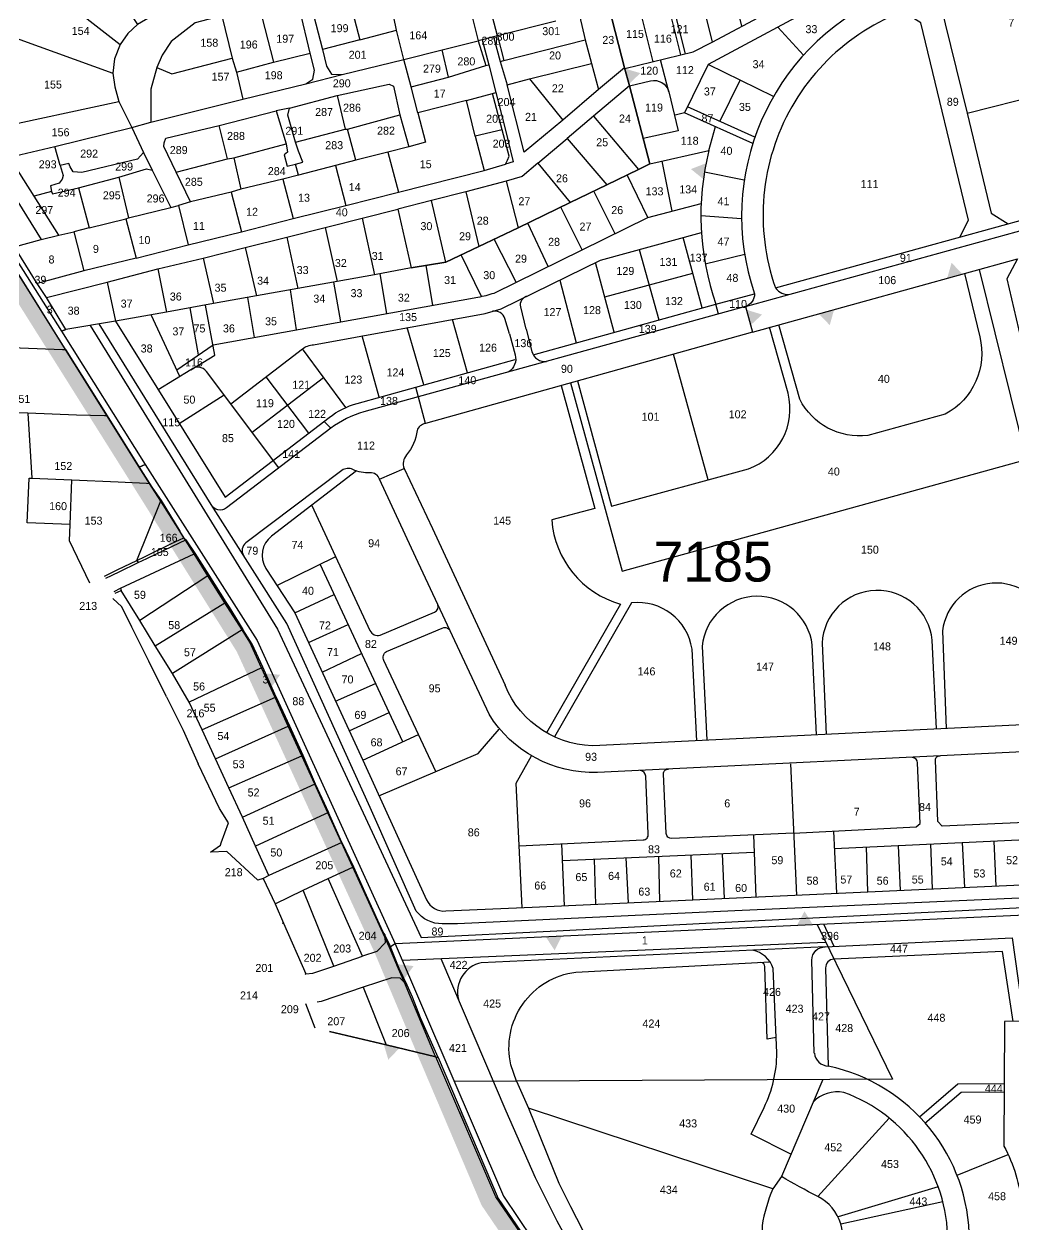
# Model space of a CAD drawing. Extents: x -493 to 187849, y -1657 to 664362.
# Drawn here: x 186019 to 186637, y 662117 to 662868 of the extents above; entities that cross this region are included whole.
import ezdxf

# ---------------------------------------------------------------- set-up
doc = ezdxf.new("R2010")
doc.units = 0
doc.header["$MEASUREMENT"] = 0
doc.layers.get('0').update_dxf_attribs({"linetype": 'CONTINUOUS'})
for name, color, linetype in [('0DXF_GUSH', 3, 'CONTINUOUS'), ('0G_GV_LIN', 10, 'CONTINUOUS'), ('1DXF_GUSH', 3, 'CONTINUOUS'), ('1G_GV_LIN', 1, 'CONTINUOUS'), ('BOUNDARY', 1, 'CONTINUOUS'), ('GBOUND_BOUNDARY', 5, 'CONTINUOUS'), ('GUSHIM', 10, 'CONTINUOUS'), ('HELKA', 3, 'CONTINUOUS')]:
    doc.layers.add(name, color=color, linetype=linetype)
doc.styles.get("Standard").update_dxf_attribs({"font": 'dimheb.shx'})

# ---------------------------------------------------------------- blocks, each defined once
blk = doc.blocks.new('TVC_FENCE')
blk.add_solid([(-0.5, 0), (0.5, 0), (0, 0.866)])

msp = doc.modelspace()

# ---------------------------------------------------------------- linework, layer by layer
at = {"layer": '0DXF_GUSH'}
msp.add_line((186075.97, 662511.89), (186079.71, 662513.72), dxfattribs=at)
for points in [[(186070.11, 662897.06), (186089.81, 662867.25)], [(186038.61, 662886.56), (186078.92, 662854.81)], [(186204.19, 662888.38), (186198.88, 662884.44), (186198.5, 662878.13), (186205.36, 662851.63)], [(186219.69, 662892.13), (186228.63, 662857.63)], [(186314.69, 662860.19), (186307.45, 662888.06)], [(186197.73, 662849.38), (186191.14, 662876.44), (186188.09, 662881.25), (186181.11, 662882.56)], [(186296.23, 662883.19), (186302.72, 662857.19)], [(186105.34, 662876.19), (186089.81, 662867.25)], [(186142.56, 662872.75), (186125.84, 662868.44), (186110.97, 662856.69), (186105.22, 662848.13), (186101.94, 662840.44)], [(186142.56, 662872.75), (186149.06, 662846.19)], [(186165.83, 662878.63), (186174.88, 662843.69)], [(186251.64, 662863.75), (186250.03, 662871.81)], [(186365.88, 662873), (186369.53, 662857.75)], [(186394.02, 662840.19), (186384.38, 662877.44)], [(185992.03, 662866.63), (186074.52, 662836.88)], [(186089.81, 662867.25), (186083.78, 662861.75), (186078.92, 662854.81)], [(186351.08, 662869.38), (186314.69, 662860.19)], [(186228.63, 662857.63), (186205.36, 662851.63)], [(186228.63, 662857.63), (186251.64, 662863.75)], [(186256.22, 662845.44), (186251.64, 662863.75)], [(186280.17, 662851.38), (186302.72, 662857.19)], [(186305.03, 662857.69), (186302.72, 662857.19)], [(186302.72, 662857.19), (186307.34, 662841.63)], [(186312.19, 662859.56), (186305.03, 662857.69)], [(186305.03, 662857.69), (186309.36, 662842.19)], [(186314.69, 662860.19), (186312.19, 662859.56)], [(186312.19, 662859.56), (186316.44, 662844.25)], [(186314.69, 662860.19), (186318.61, 662844.81)], [(186318.61, 662844.81), (186369.53, 662857.75)], [(186369.53, 662857.75), (186373.38, 662843)], [(186078.92, 662854.81), (186075.53, 662845.75), (186074.52, 662836.88)], [(186174.88, 662843.69), (186197.73, 662849.38)], [(186194.89, 662830.25), (186199.41, 662833.19), (186200.36, 662838.69), (186197.73, 662849.38)], [(186205.36, 662851.63), (186207.84, 662841.19), (186210.97, 662836.25), (186217.61, 662836)], [(186256.22, 662845.44), (186280.17, 662851.38)], [(186284.06, 662834.5), (186280.17, 662851.38)], [(186101.94, 662840.44), (186111.31, 662836.56), (186149.06, 662846.19)], [(186149.06, 662846.19), (186151.63, 662837.5)], [(186151.63, 662837.5), (186174.88, 662843.69)], [(186217.61, 662836), (186256.22, 662845.44)], [(186260.73, 662828.44), (186256.22, 662845.44)], [(186284.06, 662834.5), (186307.34, 662841.63)], [(186307.34, 662841.63), (186309.36, 662842.19)], [(186309.36, 662842.19), (186313.63, 662824.81)], [(186316.44, 662844.25), (186318.61, 662844.81)], [(186316.44, 662844.25), (186320.72, 662829.69)], [(186334.67, 662833.31), (186373.38, 662843)], [(186373.38, 662843), (186377.73, 662826.63)], [(186074.52, 662836.88), (186075.73, 662828.31), (186078.16, 662819.25)], [(186101.94, 662840.44), (186098.16, 662827), (186098.19, 662806.19)], [(186151.63, 662837.5), (186155.7, 662820.56)], [(186194.89, 662830.25), (186217.61, 662836)], [(186260.73, 662828.44), (186284.06, 662834.5)], [(186394.02, 662840.19), (186377.73, 662826.63)], [(186397.19, 662829), (186394.02, 662840.19)], [(186155.7, 662820.56), (186194.89, 662830.25)], [(186214.52, 662823), (186246.95, 662830.06), (186249.66, 662828.75), (186253.63, 662810.88)], [(186264.92, 662812.06), (186260.73, 662828.44)], [(186320.72, 662829.69), (186334.67, 662833.31)], [(186355.41, 662807.63), (186331.39, 662787.56), (186320.72, 662829.69)], [(186334.67, 662833.31), (186355.41, 662807.63)], [(186377.73, 662826.63), (186355.41, 662807.63)], [(186397.19, 662829), (186374.61, 662810.06)], [(186402.75, 662776.63), (186409.89, 662780.19), (186397.19, 662829)], [(185998.69, 662802.19), (186078.16, 662819.25)], [(186078.16, 662819.25), (186086.3, 662802.94)], [(186098.19, 662806.19), (186155.7, 662820.56)], [(186184.77, 662815.06), (186214.52, 662823)], [(186214.52, 662823), (186219.59, 662802)], [(186295.25, 662819.75), (186264.92, 662812.06)], [(186295.25, 662819.75), (186311.64, 662824.25)], [(186300.78, 662797.63), (186295.25, 662819.75)], [(186311.64, 662824.25), (186313.63, 662824.81)], [(186317.7, 662801.5), (186311.64, 662824.25)], [(186313.63, 662824.81), (186319.48, 662802.19), (186324.5, 662781.56), (186319.66, 662779.94)], [(186140.77, 662804.19), (186176.47, 662813.31)], [(186184.77, 662815.06), (186176.47, 662813.31)], [(186176.47, 662813.31), (186182.8, 662792.75)], [(186188.48, 662793.69), (186183.83, 662810.69), (186184.77, 662815.06)], [(186264.92, 662812.06), (186269.7, 662793.88), (186259.25, 662790.88)], [(186086.3, 662802.94), (186098.19, 662806.19)], [(186113.89, 662775.13), (186106.19, 662791), (186106.45, 662793.38), (186107.5, 662796.25), (186140.77, 662804.19)], [(186146.11, 662783.31), (186140.77, 662804.19)], [(186220.92, 662801.88), (186253.63, 662810.88)], [(186253.63, 662810.88), (186259.25, 662790.88)], [(186374.61, 662810.06), (186358.13, 662796.13)], [(186374.61, 662810.06), (186402.75, 662776.63)], [(186038.27, 662791.06), (186086.3, 662802.94)], [(186086.3, 662802.94), (186093.66, 662787.38)], [(186188.48, 662793.69), (186219.59, 662802)], [(186219.59, 662802), (186220.92, 662801.88)], [(186226.14, 662782.56), (186220.92, 662801.88)], [(186317.7, 662801.5), (186300.78, 662797.63)], [(186300.78, 662797.63), (186306.36, 662776.13)], [(186319.66, 662779.94), (186320.98, 662782.5), (186322.05, 662785.13), (186317.7, 662801.5)], [(186009.84, 662784.31), (186038.27, 662791.06)], [(186041.52, 662779.31), (186038.27, 662791.06)], [(186149.91, 662784.06), (186182.8, 662792.75)], [(186182.8, 662792.75), (186183.56, 662787.5), (186181.55, 662785.94), (186183.34, 662778.69), (186188.47, 662780.06)], [(186188.47, 662780.06), (186193.11, 662781.31), (186190.39, 662788.06), (186188.48, 662793.69)], [(186259.25, 662790.88), (186246.28, 662787.5)], [(186339.91, 662780.63), (186358.13, 662796.13)], [(186358.13, 662796.13), (186382.92, 662767.13)], [(185999.2, 662781.75), (186029.67, 662732.88)], [(186025.34, 662760), (186009.84, 662784.31)], [(186093.66, 662787.38), (186089.77, 662783.13), (186055.06, 662774.81), (186049.58, 662775.25), (186047.69, 662778.31), (186046.97, 662780.5), (186041.52, 662779.31)], [(186093.66, 662787.38), (186098.94, 662776.25)], [(186113.89, 662775.13), (186146.11, 662783.31)], [(186146.11, 662783.31), (186149.91, 662784.06)], [(186149.91, 662784.06), (186154.3, 662764.44)], [(186226.14, 662782.56), (186213.53, 662779.13)], [(186246.28, 662787.5), (186226.14, 662782.56)], [(186246.28, 662787.5), (186252.81, 662762.56)], [(186041.52, 662779.31), (186043.44, 662772.88), (186042.81, 662770.69), (186040.84, 662768.19), (186035.56, 662766.44), (186036.17, 662763.06)], [(186078.08, 662771.94), (186095.47, 662777.19), (186098.94, 662776.25)], [(186098.94, 662776.25), (186110.75, 662753.06)], [(186122.95, 662756.44), (186113.89, 662775.13)], [(186190.45, 662773.25), (186188.47, 662780.06)], [(186213.53, 662779.13), (186190.45, 662773.25)], [(186213.53, 662779.13), (186219.95, 662754.31)], [(186252.81, 662762.56), (186306.36, 662776.13)], [(186306.36, 662776.13), (186319.66, 662779.94)], [(186339.91, 662780.63), (186330.03, 662772.25), (186320.16, 662769.44)], [(186339.91, 662780.63), (186360.14, 662756)], [(186382.92, 662767.13), (186402.75, 662776.63)], [(186053.05, 662765.31), (186078.08, 662771.94)], [(186078.08, 662771.94), (186084.2, 662746.56)], [(186180.59, 662770.75), (186154.3, 662764.44)], [(186190.45, 662773.25), (186180.59, 662770.75)], [(186180.59, 662770.75), (186187.16, 662746.06)], [(186320.16, 662769.44), (186294.97, 662762.75)], [(186320.16, 662769.44), (186327.53, 662740.31)], [(186360.14, 662756), (186382.92, 662767.13)], [(186036.17, 662763.06), (186025.34, 662760)], [(186040.8, 662735.75), (186025.34, 662760)], [(186036.17, 662763.06), (186036.77, 662761.5), (186053.05, 662765.31)], [(186053.05, 662765.31), (186059.56, 662740.31)], [(186148.34, 662762.56), (186122.95, 662756.44)], [(186154.3, 662764.44), (186148.34, 662762.56)], [(186148.34, 662762.56), (186154.7, 662737.81)], [(186219.95, 662754.31), (186252.81, 662762.56)], [(186294.97, 662762.75), (186273.5, 662757.25)], [(186294.97, 662762.75), (186303.14, 662728.69)], [(186084.2, 662746.56), (186110.75, 662753.06)], [(186110.75, 662753.06), (186115.52, 662754.25)], [(186122.95, 662756.44), (186115.52, 662754.25)], [(186115.52, 662754.25), (186121.55, 662729.63)], [(186187.16, 662746.06), (186219.95, 662754.31)], [(186230.09, 662746.31), (186252.39, 662751.88)], [(186273.5, 662757.25), (186252.39, 662751.88)], [(186252.39, 662751.88), (186260.86, 662715.19)], [(186282.34, 662718.81), (186273.5, 662757.25)], [(186327.53, 662740.31), (186360.14, 662756)], [(186059.56, 662740.31), (186082.61, 662745.94)], [(186082.61, 662745.94), (186084.2, 662746.56)], [(186082.61, 662745.94), (186089, 662721.38)], [(186154.7, 662737.81), (186187.16, 662746.06)], [(186207.03, 662740.38), (186230.09, 662746.31)], [(186230.09, 662746.31), (186237.81, 662710.88)], [(186040.8, 662735.75), (186050.17, 662737.81)], [(186059.56, 662740.31), (186050.17, 662737.81)], [(186050.17, 662737.81), (186056.31, 662713.31)], [(186121.55, 662729.63), (186154.7, 662737.81)], [(186183.14, 662734.38), (186207.03, 662740.38)], [(186207.03, 662740.38), (186214.64, 662706.63)], [(186303.14, 662728.69), (186327.53, 662740.31)], [(186012.98, 662728.44), (186029.67, 662732.88)], [(186029.67, 662732.88), (186040.8, 662735.75)], [(186089, 662721.38), (186121.55, 662729.63)], [(186157.16, 662727.94), (186183.14, 662734.38)], [(186183.14, 662734.38), (186190.09, 662702.38)], [(186009.5, 662727.69), (186042.44, 662675.63)], [(186027.16, 662705.5), (186012.98, 662728.44)], [(186130.84, 662721.38), (186157.16, 662727.94)], [(186157.16, 662727.94), (186164.27, 662697.69)], [(186282.34, 662718.81), (186303.14, 662728.69)], [(186044.23, 662665.33), (186012.69, 662716.05)], [(186044.23, 662665.33), (186012.69, 662716.05)], [(186089, 662721.38), (186056.31, 662713.31)], [(186070.88, 662706.38), (186102.48, 662714.56)], [(186102.48, 662714.56), (186130.84, 662721.38)], [(186102.48, 662714.56), (186107.89, 662687.63)], [(186130.84, 662721.38), (186137.25, 662692.88)], [(186260.86, 662715.19), (186237.81, 662710.88)], [(186260.86, 662715.19), (186282.34, 662718.81)], [(186056.31, 662713.31), (186027.16, 662705.5)], [(186214.64, 662706.63), (186190.09, 662702.38)], [(186237.81, 662710.88), (186214.64, 662706.63)], [(186032.94, 662696.69), (186027.16, 662705.5)], [(186032.94, 662696.69), (186070.88, 662706.38)], [(186070.88, 662706.38), (186076.02, 662681.94)], [(186190.09, 662702.38), (186164.27, 662697.69)], [(186045.05, 662676.69), (186032.94, 662696.69)], [(186137.25, 662692.88), (186107.89, 662687.63)], [(186164.27, 662697.69), (186137.25, 662692.88)], [(186107.89, 662687.63), (186076.02, 662681.94)], [(186042.44, 662675.63), (186045.05, 662676.69)], [(186076.02, 662681.94), (186045.05, 662676.69)], [(186042.44, 662675.63), (186094.73, 662592.44)], [(185995.12, 662666.09), (186042.92, 662664.18), (186044.91, 662664.24)], [(186021.29, 662624.48), (185997.82, 662625.24), (185995.12, 662666.09)], [(186044.91, 662664.24), (186044.23, 662665.33)], [(186090.93, 662590.79), (186070.92, 662622.78), (186044.91, 662664.24), (186044.23, 662665.33)], [(186044.91, 662664.24), (186070.92, 662622.78)], [(186021.29, 662624.48), (186023.91, 662583.87)], [(186070.92, 662622.78), (186069.33, 662622.79), (186051.65, 662623.29), (186021.29, 662624.48)], [(186070.92, 662622.78), (186090.93, 662590.79), (186097.4, 662580.61)], [(186090.93, 662590.79), (186094.73, 662592.44)], [(186098.86, 662578.3), (186097.4, 662580.61), (186090.93, 662590.79)], [(186020.82, 662555.86), (186022.09, 662583.88), (186023.91, 662583.87)], [(186023.91, 662583.87), (186048.81, 662582.71)], [(186047.77, 662554.83), (186048.81, 662582.71)], [(186048.81, 662582.71), (186077.66, 662581.53), (186095.42, 662580.72), (186097.4, 662580.61)], [(186097.4, 662580.61), (186098.86, 662578.3)], [(186104.34, 662569.62), (186098.86, 662578.3)], [(186098.86, 662578.3), (186104.34, 662569.62)], [(186089.36, 662532.45), (186104.34, 662569.62)], [(186116.2, 662550.83), (186104.34, 662569.62)], [(186116.2, 662550.83), (186104.34, 662569.62)], [(186047.77, 662554.83), (186020.82, 662555.86)], [(186060.1, 662518.3), (186047.4, 662544.75), (186047.77, 662554.83)], [(186118.83, 662546.65), (186116.2, 662550.83)], [(186119.06, 662546.29), (186118.83, 662546.65), (186116.2, 662550.83)], [(186089.36, 662532.45), (186094.53, 662534.98), (186110.59, 662542.83), (186118.83, 662546.65)], [(186090.19, 662531.08), (186095.59, 662533.66), (186111.78, 662541.26), (186120.06, 662545.21)], [(186119.06, 662546.29), (186118.83, 662546.65)], [(186120.06, 662545.21), (186119.06, 662546.29)], [(186120.06, 662545.21), (186119.06, 662546.29)], [(186120.06, 662545.21), (186125.69, 662536.93)], [(186125.13, 662536.67), (186120.06, 662545.21)], [(186079.32, 662515.15), (186125.13, 662536.67)], [(186125.13, 662536.67), (186125.69, 662536.93)], [(186133.86, 662522.83), (186125.13, 662536.67)], [(186125.69, 662536.93), (186134.33, 662523.14)], [(186069.19, 662522.71), (186077.59, 662526.79), (186089.36, 662532.45)], [(186070.01, 662521.41), (186078.35, 662525.36), (186090.19, 662531.08)], [(186089.36, 662532.45), (186090.19, 662531.08)], [(186133.86, 662522.83), (186091.34, 662494.98)], [(186134.33, 662523.14), (186133.86, 662522.83)], [(186144.46, 662506.03), (186133.86, 662522.83)], [(186134.33, 662523.14), (186145.1, 662506.43)], [(186075.21, 662513.11), (186079.32, 662515.15)], [(186079.32, 662515.15), (186079.71, 662513.72)], [(186091.34, 662494.98), (186079.71, 662513.72)], [(186086.23, 662490.74), (186079.96, 662503.46), (186074.49, 662508.73)], [(186100.93, 662479.01), (186144.46, 662506.03)], [(186144.46, 662506.03), (186145.1, 662506.43)], [(186155.19, 662489.03), (186144.46, 662506.03)], [(186145.1, 662506.43), (186147.15, 662503.33), (186155.71, 662489.36)], [(186096.88, 662469.43), (186086.23, 662490.74)], [(186100.93, 662479.01), (186091.34, 662494.98)], [(186155.19, 662489.03), (186111.6, 662461.76)], [(186155.71, 662489.36), (186155.19, 662489.03)], [(186167.31, 662465.44), (186160.02, 662481.38), (186155.19, 662489.03)], [(186168.1, 662465.82), (186161.37, 662480.19), (186155.71, 662489.36)], [(186111.6, 662461.76), (186100.93, 662479.01)], [(186107.93, 662447.28), (186096.88, 662469.43)], [(186122.21, 662443.98), (186111.6, 662461.76)], [(186167.31, 662465.44), (186122.21, 662443.98)], [(186168.1, 662465.82), (186167.31, 662465.44)], [(186175.84, 662446.81), (186167.31, 662465.44)], [(186176.51, 662447.11), (186168.1, 662465.82)], [(186107.93, 662447.28), (186118.27, 662426.37)], [(186130.27, 662426.57), (186122.21, 662443.98)], [(186175.84, 662446.81), (186130.27, 662426.57)], [(186176.51, 662447.11), (186175.84, 662446.81)], [(186184.05, 662428.87), (186175.84, 662446.81)], [(186176.51, 662447.11), (186184.71, 662429.16)], [(186138.61, 662408.51), (186184.05, 662428.87)], [(186184.05, 662428.87), (186184.71, 662429.16)], [(186192.48, 662410.45), (186184.05, 662428.87)], [(186184.71, 662429.16), (186193.06, 662410.7)], [(186118.27, 662426.37), (186127.82, 662405.35)], [(186138.61, 662408.51), (186130.27, 662426.57)], [(186146.91, 662390.39), (186138.61, 662408.51)], [(186146.91, 662390.39), (186192.48, 662410.45)], [(186192.48, 662410.45), (186193.06, 662410.7)], [(186200.85, 662392.83), (186192.48, 662410.45)], [(186193.06, 662410.7), (186200.85, 662392.83)], [(186141.1, 662377.43), (186127.82, 662405.35)], [(186155.39, 662371.97), (186200.85, 662392.83)], [(186209.08, 662374.92), (186200.85, 662392.83)], [(186200.85, 662392.83), (186209.08, 662374.92)], [(186155.39, 662371.97), (186146.91, 662390.39)], [(186135.36, 662350.21), (186141.58, 662354.45), (186142.15, 662356.02), (186146.6, 662368.52), (186141.1, 662377.43)], [(186163.62, 662353.83), (186155.39, 662371.97)], [(186209.08, 662374.92), (186163.62, 662353.83)], [(186217.45, 662356.3), (186209.08, 662374.92)], [(186217.45, 662356.3), (186209.08, 662374.92)], [(186171.9, 662335.56), (186163.62, 662353.83)], [(186217.45, 662356.3), (186171.9, 662335.56)], [(186217.45, 662356.3), (186224.7, 662341.04)], [(186224.33, 662340.87), (186217.45, 662356.3)], [(186164.95, 662332.69), (186145.56, 662350.48), (186135.36, 662350.21)], [(186209.01, 662333.7), (186224.33, 662340.87)], [(186224.33, 662340.87), (186224.7, 662341.04)], [(186244.38, 662297.07), (186242.87, 662300.36), (186224.33, 662340.87)], [(186224.7, 662341.04), (186242.87, 662300.36), (186244.34, 662298.58)], [(186168.4, 662333.68), (186164.95, 662332.69)], [(186171.9, 662335.56), (186168.4, 662333.68)], [(186168.4, 662333.68), (186175.76, 662317.96)], [(186193.23, 662326.43), (186209.01, 662333.7)], [(186230.44, 662285.14), (186209.01, 662333.7)], [(186175.76, 662317.96), (186193.23, 662326.43)], [(186212.47, 662279.01), (186193.23, 662326.43)], [(186175.76, 662317.96), (186180.99, 662305.86)], [(186180.99, 662305.86), (186180.16, 662305.51)], [(186180.99, 662305.86), (186195.07, 662274.07)], [(186244.38, 662297.07), (186244.46, 662293.58), (186239.26, 662288.07), (186230.44, 662285.14)], [(186244.34, 662298.58), (186244.38, 662297.07)], [(186247.85, 662290.98), (186247.46, 662291.97), (186244.34, 662298.58)], [(186247.33, 662290.63), (186244.38, 662297.07)], [(186247.85, 662290.98), (186247.33, 662290.63)], [(186256.58, 662268.72), (186252.93, 662277.36), (186247.33, 662290.63)], [(186250.72, 662292.94), (186247.85, 662290.98)], [(186258.25, 662266.99), (186252.93, 662277.36), (186247.85, 662290.98)], [(186195.07, 662274.07), (186199.39, 662274.61), (186212.47, 662279.01)], [(186212.47, 662279.01), (186230.44, 662285.14)], [(186194.58, 662274), (186195.07, 662274.07)], [(186256.58, 662268.72), (186253.98, 662271.39), (186248.6, 662271.59), (186230.87, 662265.79)], [(186230.87, 662265.79), (186204.57, 662256.83), (186202.1, 662256.52)], [(186230.87, 662265.79), (186245.06, 662229.73)], [(186258.25, 662266.99), (186256.58, 662268.72)], [(186276.21, 662222.24), (186275.45, 662224), (186256.58, 662268.72)], [(186277.65, 662221.9), (186266.6, 662246.57), (186261.53, 662259.52), (186258.25, 662266.99)], [(186194.71, 662255.61), (186200.56, 662240.4)], [(186209.81, 662238.18), (186245.06, 662229.73)], [(186245.06, 662229.73), (186276.21, 662222.24)], [(186276.21, 662222.24), (186277.65, 662221.9)], [(186473.03, 661897.98), (186433.5, 661959.56), (186313.69, 662134.81), (186276.21, 662222.24)], [(186277.65, 662221.9), (186315.21, 662133.68), (186354.26, 662076.58), (186382.75, 662035.3), (186399.71, 662010.41), (186440.89, 661950.92), (186473.03, 661897.98)]]:
    msp.add_lwpolyline(points, dxfattribs=at)
at = {"layer": '0G_GV_LIN'}
for points in [[(186044.23, 662665.33), (186012.69, 662716.05), (186004.78, 662728.22)], [(186044.23, 662665.33), (186012.5, 662715.93), (186004.78, 662728.22)], [(186090.97, 662590.81), (186044.23, 662665.33)], [(186098.86, 662578.3), (186097.32, 662580.56), (186070.87, 662622.74), (186044.91, 662664.24), (186044.23, 662665.33)], [(186098.86, 662578.3), (186090.97, 662590.81)], [(186098.86, 662578.3), (186104.64, 662569.8), (186116.2, 662550.83)], [(186116.2, 662550.83), (186104.48, 662569.4), (186098.86, 662578.3)], [(186119.06, 662546.29), (186116.2, 662550.83)], [(186119.06, 662546.29), (186118.77, 662546.6), (186116.2, 662550.83)], [(186247.85, 662290.98), (186247.46, 662291.97), (186244.34, 662298.58), (186243.16, 662300.49), (186224.7, 662341.04), (186217.45, 662356.3), (186209.08, 662374.92), (186200.85, 662392.83), (186193.06, 662410.7), (186184.71, 662429.16), (186176.51, 662447.11), (186168.1, 662465.82), (186161.37, 662480.19), (186155.71, 662489.36), (186147.15, 662503.33), (186145.1, 662506.43), (186134.33, 662523.14), (186125.69, 662536.93), (186120.06, 662545.21), (186119.06, 662546.29)], [(186247.33, 662290.63), (186244.38, 662297.07), (186224.33, 662340.87), (186217.3, 662356.23), (186208.8, 662374.79), (186200.6, 662392.71), (186192.48, 662410.45), (186184.05, 662428.87), (186175.84, 662446.81), (186167.31, 662465.44), (186160.02, 662481.38), (186155.19, 662489.03), (186144.46, 662506.03), (186133.86, 662522.83), (186125.13, 662536.67), (186119.81, 662545.1), (186119.06, 662546.29)], [(186247.85, 662290.98), (186247.33, 662290.63)], [(186276.21, 662222.24), (186275.45, 662224), (186256.58, 662268.72), (186247.33, 662290.63)], [(186277.65, 662221.9), (186266.6, 662246.57), (186261.53, 662259.52), (186258.25, 662266.99), (186253.23, 662277.49), (186247.85, 662290.98)], [(186276.21, 662222.24), (186245.06, 662229.73), (186209.81, 662238.18)], [(186276.21, 662222.24), (186277.65, 662221.9)], [(186473.03, 661897.98), (186433.5, 661959.56), (186313.69, 662134.81), (186276.21, 662222.24)], [(186277.65, 662221.9), (186315.21, 662133.68), (186354.26, 662076.58), (186382.75, 662035.3), (186399.71, 662010.41), (186440.89, 661950.92), (186473.03, 661897.98)]]:
    msp.add_lwpolyline(points, dxfattribs=at)
at = {"layer": 'GBOUND_BOUNDARY', "color": 5, "const_width": 10}
msp.add_lwpolyline([(185901.43, 662884.01), (185913.37, 662864.72), (185934.27, 662831.52), (186087.06, 662588.42), (186156.32, 662477.73), (186242.64, 662289.13), (186269.53, 662225.12), (186309.18, 662131.89), (186443.81, 661933.57)], dxfattribs=at)
msp.add_lwpolyline([(185901.43, 662884.01), (185913.37, 662864.72), (185934.27, 662831.52), (186087.06, 662588.42), (186156.32, 662477.73), (186242.64, 662289.13), (186269.53, 662225.12), (186309.18, 662131.89), (186443.81, 661933.57)], dxfattribs=at)
at = {"layer": 'GUSHIM', "linetype": 'CONTINUOUS'}
for points in [[(186828.73, 662914.94), (186819.05, 662955.81), (186810.81, 662985.44), (186780.94, 662977.56), (186749.36, 662969.25), (186720.06, 662961.94), (186692.02, 662954.94), (186662.3, 662947.38), (186646.44, 662943.5), (186615.86, 662935.63), (186574.08, 662925.25), (186530.56, 662914.31), (186506.14, 662908.44), (186496.23, 662905.81), (186462.41, 662897.25), (186428.81, 662888.81), (186423.48, 662887.44), (186393, 662880), (186384.38, 662877.44), (186394.02, 662840.19), (186397.19, 662829), (186409.89, 662780.19)], [(186409.89, 662780.19), (186402.75, 662776.63), (186382.92, 662767.13), (186360.14, 662756), (186327.53, 662740.31), (186303.14, 662728.69), (186282.34, 662718.81), (186260.86, 662715.19), (186237.81, 662710.88), (186214.64, 662706.63), (186190.09, 662702.38), (186164.27, 662697.69), (186137.25, 662692.88), (186107.89, 662687.63), (186076.02, 662681.94), (186045.05, 662676.69), (186042.44, 662675.63), (186094.73, 662592.44), (186090.97, 662590.81)], [(186722.01, 662314.36), (186250.72, 662292.94), (186247.85, 662290.98)]]:
    msp.add_lwpolyline(points, dxfattribs=at)
for points in [[(186409.89, 662780.19), (186446.8, 662788.62, 0.147188), (186451.1, 662692.63, -14.798585)], [(186451.1, 662692.63), (186475.31, 662699.08, -0.303111), (186469.66, 662691.02), (186473.97, 662675.15), (186639.55, 662720.8), (186632.85, 662708.33), (186654.76, 662614.66, -0.829653), (186672.16, 662543.61), (186691.63, 662464.53), (186667.6, 662457.54, 0.211003), (186651.07, 662430.21), (186651.47, 662413.24), (186656.95, 662413.54, -0.205382), (186664.56, 662407.82, 0.180341), (186679.79, 662395.24, -0.319354), (186686.52, 662387.49), (186710.96, 662393.34), (186717.39, 662365.19)]]:
    msp.add_lwpolyline(points, format="xyb", dxfattribs=at)
at = {"layer": 'HELKA', "linetype": 'CONTINUOUS'}
msp.add_line((186608.16, 662811.88), (186675.92, 662829.18), dxfattribs=at)
for points in [[(186565.55, 662923.11), (186571.18, 662903.24, -0.418485), (186561.89, 662886.89), (186555.26, 662884.09, 0.387268), (186475.31, 662699.08, 0.695344)], [(186590.8, 662882.15, 0.457529), (186488.37, 662702.68)], [(186397.19, 662829), (186410.19, 662832.09, -0.402542), (186421.81, 662825.24), (186427.65, 662800.96), (186405.74, 662796.15)], [(186137.01, 662667.11), (186302.5, 662696.96, 0.035094), (186312.66, 662699.54), (186408.65, 662746.62), (186441.9, 662755.49)], [(186469.66, 662691.02), (186687, 662751.11, 0.354053), (186692.57, 662758.9, -1.061983)], [(186148.09, 662630.29), (186192.85, 662664.57, -0.149856), (186199.78, 662667.15), (186307.05, 662686.81), (186317.05, 662689.71), (186378.94, 662720), (186442.04, 662737.44)], [(186606.41, 662711.66), (186615.98, 662672.24, -0.341716), (186594.36, 662623.86), (186545.95, 662610.57, -0.317243), (186503.5, 662633.18), (186490.41, 662679.69)], [(186332.62, 662676.86), (186329.23, 662690.87, -0.424089), (186333.65, 662697.84, -0.102029)], [(186469.66, 662691.02), (186231.31, 662625.21, 0.092636), (186210.52, 662615.06), (186145.47, 662565.21, -0.468807), (186135.79, 662567.4, -1.631626)], [(186322.3, 662673.96), (186319.32, 662683.55, 0.383141), (186311.63, 662688.14, 1.092258)], [(186060.18, 662679.26), (186177.33, 662489.52), (186203.97, 662432.45), (186230.84, 662374.66), (186267, 662296.86), (186351.69, 662301.04), (186465.06, 662306.91), (186647.13, 662315.82), (186692.56, 662318.1, 0.55183), (186703.79, 662338.08), (186695.41, 662357.67), (186710.07, 662363.38), (186718.06, 662344.17), (186725.33, 662332.68)], [(186686.52, 662387.49), (186699.98, 662333.89, -0.493237), (186691.99, 662323.81), (186462.91, 662313.54), (186289.76, 662305.33), (186280.15, 662305.35, -0.232654), (186263.97, 662313.34), (186235.23, 662378.01), (186183.05, 662493.07), (186135.79, 662567.4), (186065.8, 662680.21)], [(186076.02, 662681.94), (186144.63, 662571.87), (186209.59, 662621.82, -0.096301), (186227, 662630.52), (186325.74, 662657.92)], [(186332.62, 662676.86), (186336.16, 662663, 0.377602), (186345.4, 662656.71, -0.062056)], [(186364.74, 662644.58), (186385.91, 662566.26), (186471.43, 662589.59, 0.381066), (186496.17, 662636.96), (186484.61, 662678.09)], [(186473.97, 662675.15), (186269.64, 662617.96, 0.27348), (186264.43, 662613.55, -0.145525), (186257.88, 662598.32, 0.28881), (186256.4, 662589.9), (186274.05, 662552.48), (186319.41, 662454.55)], [(186322.3, 662673.96), (186325.76, 662660.84, -0.325657), (186321.59, 662650.13, 3.416361)], [(186178.2, 662590.29), (186132.87, 662650.49, 0.428247), (186123.2, 662651.62), (186102.74, 662639.08)], [(186354.47, 662641.7), (186375.47, 662564.86), (186348.6, 662557.71, 0.315295), (186391.48, 662505.18), (186345.38, 662424.74)], [(186263.62, 662534.32), (186240.99, 662583.13, 0.352914), (186235.09, 662587.26, -0.121569), (186224.33, 662589.27, 0.26104), (186217.54, 662588.7), (186157.56, 662543.36, 0.380071), (186156.01, 662535.59, 0.573516)], [(186226.68, 662588.36), (186173.57, 662547.57, 0.38746), (186169.99, 662527.48), (186188.14, 662499.65), (186230.52, 662407.59), (186270.37, 662320.45, 0.318864), (186282.53, 662313.41), (186336.42, 662315.71), (186659.9, 662330.57, 0.417776), (186683.78, 662357.07), (186677.38, 662385.07, -0.255949), (186651.47, 662413.24, -6.447796)], [(186198.69, 662566.86), (186235.04, 662488.66, 0.366402), (186241.4, 662485.72), (186275.36, 662500.12, 0.406263), (186277.37, 662504.91, -1.466367)], [(186651.47, 662413.24), (186377.13, 662399.88, -0.267683), (186309.45, 662436.31), (186263.62, 662534.32)], [(186588.88, 662427.14), (186586.25, 662482.65, 0.933141), (186517.51, 662480.66), (186520, 662423.73)], [(186667.6, 662457.54), (186658.85, 662493.46, 0.823665), (186592.68, 662488.46), (186594.99, 662427.44)], [(186439.13, 662419.73), (186436.23, 662476.92, 0.405396), (186398.44, 662505.9), (186350.31, 662422.19)], [(186513.9, 662423.43), (186511.34, 662479.64, 0.894189), (186442.48, 662478.84), (186445.54, 662420.05)], [(186276.22, 662400.59), (186243.7, 662469.83, -0.37112), (186245.3, 662475.57), (186280.09, 662490.16, -0.281639), (186284.59, 662489.47, 0.365574)], [(186651.07, 662430.21), (186378.59, 662416.74, -0.319239), (186319.41, 662454.55, -0.739053)], [(186499.67, 662362.07), (186576.31, 662365.9), (186578.66, 662368.16), (186577.04, 662405.97, 0.361915), (186574.01, 662409.31, -14.362788)], [(186645.98, 662329.93), (186644.29, 662368.72), (186592.4, 662366.46), (186589.82, 662369.33), (186588.25, 662407.74, -0.475121), (186591.15, 662410.31, 0.081404)], [(186328.16, 662354.07), (186405.7, 662357.8, 0.428815), (186408.91, 662361.52), (186407.31, 662397.69, 0.346151), (186403.93, 662401.19, -8.806416)], [(186499.67, 662362.07), (186423.58, 662358.77, -0.397752), (186420.03, 662361.85), (186418.37, 662399.1, -0.454665), (186421.45, 662402.04, 0.045846)], [(186512.6, 662224.53), (186511.12, 662282.72, -0.433726), (186519.46, 662290.93), (186636.21, 662296.54), (186647.01, 662219.64)], [(186519.46, 662290.93), (186304.59, 662281.07, 0.425097), (186290.27, 662258.07, 0.654758)], [(186497.97, 662161.43), (186473.06, 662173.87), (186481.25, 662190.7, 0.111576), (186489.23, 662224.73), (186486.89, 662277.57, 0.265594), (186474.17, 662288.85, -937.007464)], [(186636.72, 662244.44), (186630.2, 662288.18), (186524.83, 662283.3, 0.40496), (186519.64, 662277.78), (186521.31, 662216.44)], [(186279.34, 662283.7), (186319.9, 662188.57), (186338.13, 662146.8), (186351.84, 662119.82), (186371.08, 662084.12), (186394.39, 662045.89), (186421.74, 662003.36), (186431.94, 661990.26), (186447.39, 661971.28), (186465.88, 661951.28), (186474.22, 661948.44), (186483.99, 661939.53), (186486.55, 661937.35), (186491.11, 661929.47), (186496.04, 661925.2, 0.406547), (186516.54, 661929.57, 0.237877), (186522.24, 661972.63, -3.279508)], [(186326.53, 662207.01), (186323.07, 662217.24, -0.442703), (186363.53, 662275.23), (186484.93, 662281.56)], [(186488.8, 662234.34), (186483.14, 662233.39), (186481.77, 662278.64, 0.394099), (186479.16, 662281.26, -51.706962)], [(186643.5, 662244.65), (186631.49, 662244.28), (186631.07, 662166.55, -0.096543), (186642.33, 662129.46), (186643.23, 662110.3), (186643.01, 662102.42), (186640.53, 662054.87), (186639.17, 662031.66), (186634.21, 662013.41)], [(186517.83, 662208.1), (186492.06, 662147.55), (186486.61, 662139.75, 0.055082), (186479.97, 662116.91), (186480.71, 662087.98), (186489.74, 662063.66), (186519.44, 662028.91), (186524.04, 662014.54, 0.469295), (186552.06, 662009.38, 0.219576), (186595.97, 662107.13, 0.314993), (186531.05, 662200.07, 0.249792), (186511.81, 662193.95, 2.373069)], [(186519.09, 662069.11), (186522.77, 662074.46, 0.186074), (186529.22, 662117.94, 0.199154), (186514.81, 662134.96, -0.015247), (186492.06, 662147.55, -3.640902)]]:
    msp.add_lwpolyline(points, format="xyb", dxfattribs=at)
for points in [[(186467.4, 662866.21), (186459.97, 662896.64)], [(186394.33, 662839.72), (186437.01, 662850.17), (186448.88, 662856.28), (186519.26, 662894), (186524.04, 662884.13), (186446.33, 662842.27), (186431.53, 662812.19), (186425.63, 662810.6)], [(186432.16, 662848.98), (186423.4, 662883.81), (186428.81, 662888.81)], [(186439.96, 662891.61), (186448.88, 662856.28)], [(186411.98, 662844.04), (186402.41, 662882.3)], [(186429.16, 662848.25), (186419.93, 662886.07)], [(186590.8, 662882.15), (186608.16, 662811.88), (186623.13, 662749.41), (186633.78, 662742.71)], [(186603.5, 662734.38), (186608.82, 662744.97), (186579.06, 662868.39), (186567.63, 662875.43)], [(186505.9, 662848.14), (186489.8, 662865.69)], [(186421.81, 662825.24), (186416.56, 662845.16)], [(186487.13, 662822.34), (186446.33, 662842.27)], [(186453.5, 662806.8), (186466.28, 662832.52)], [(186474.21, 662793), (186431.53, 662812.19)], [(186475.52, 662796.94), (186433.32, 662815.83)], [(186446.8, 662788.62), (186450.81, 662803.52)], [(186423.76, 662750.65), (186417.53, 662781.94)], [(186468.85, 662769.97), (186443.95, 662774.94)], [(186408.65, 662746.62), (186395.76, 662773.28)], [(186388.24, 662736.6), (186374.86, 662763.19)], [(186367.53, 662726.45), (186354.19, 662753.14)], [(186488.37, 662702.68), (186692.57, 662758.9)], [(186467.2, 662745.9), (186441.72, 662747.66)], [(186346.43, 662716.1), (186333.66, 662743.26)], [(186326.31, 662706.23), (186312.6, 662733.19)], [(186442.54, 662690.25), (186430.6, 662734.28)], [(186304.68, 662697.38), (186291.93, 662723.37)], [(186403.29, 662726.73), (186415.38, 662682.7)], [(186469.13, 662723.68), (186444.46, 662717.64)], [(186274.34, 662691.88), (186270.13, 662716.75)], [(186360.33, 662643.34), (186392.51, 662525.83), (186645.14, 662595.5), (186615.82, 662714.26)], [(186387.61, 662674.98), (186376, 662718.56)], [(186245.68, 662686.71), (186241.42, 662711.56)], [(186353.6, 662707.6), (186363.81, 662668.36)], [(186381.73, 662697.06), (186436.67, 662711.89)], [(186189.22, 662676.53), (186185.34, 662701.52)], [(186216.9, 662681.52), (186212.49, 662706.26)], [(186123.2, 662651.62), (186138.19, 662660.8), (186132.35, 662692)], [(186162.91, 662671.78), (186158.8, 662696.72)], [(186337.01, 662660.91), (186451.1, 662692.63)], [(186452.82, 662686.37), (186451.1, 662692.63)], [(186116.3, 662647.39), (186098.29, 662685.92)], [(186128.03, 662660.92), (186122.7, 662690.28)], [(186268.64, 662642.07), (186258.37, 662677.89)], [(186296.01, 662649.67), (186286.67, 662683.07)], [(186240.84, 662634.36), (186230.08, 662672.7)], [(186114.37, 662651.51), (186137.01, 662667.11)], [(186220.04, 662628.02), (186192.85, 662664.57)], [(186446.28, 662582.73), (186424.74, 662661.37)], [(186161.36, 662612.66), (186206.12, 662646.74)], [(186196.89, 662612.05), (186170.23, 662647.24)], [(186269.64, 662617.96), (186263.62, 662640.68)], [(186115.87, 662618.02), (186143.88, 662635.87)], [(186206.35, 662619.32), (186210.52, 662615.06)], [(186094.73, 662592.44), (186164.56, 662482.44), (186211.95, 662378.58), (186250.72, 662292.94)], [(186240.99, 662583.13), (186256.4, 662589.9)], [(186176.95, 662516.81), (186213.68, 662534.87)], [(186255.47, 662419.19), (186203.9, 662530.06)], [(186188.14, 662499.65), (186212.71, 662511.11)], [(186196.65, 662481.16), (186221.37, 662492.49)], [(186205.18, 662462.63), (186229.83, 662474.31)], [(186213.55, 662444.45), (186238.53, 662455.61)], [(186222.06, 662425.97), (186246.96, 662437.48)], [(186230.52, 662407.59), (186265.33, 662423.78)], [(186240.64, 662385.46), (186302.65, 662411.82), (186315.66, 662427.03)], [(186330.02, 662315.44), (186326.27, 662393.36), (186335.95, 662410.42)], [(186497.77, 662405.44), (186501.37, 662323.29)], [(186524.64, 662363.31), (186526.44, 662324.44)], [(186356.53, 662316.64), (186354.98, 662355.36)], [(186474.56, 662360.98), (186476.1, 662322.13)], [(186525.14, 662352.55), (186644.76, 662358.02)], [(186564.91, 662354.37), (186566.28, 662326.27)], [(186586.43, 662327.2), (186585.31, 662355.3)], [(186605, 662356.2), (186606.38, 662328.11)], [(186626.19, 662329.02), (186624.93, 662357.11)], [(186355.4, 662344.85), (186474.99, 662350.08)], [(186396.43, 662318.47), (186395.07, 662346.59)], [(186415.22, 662347.47), (186415.85, 662319.36)], [(186435.37, 662348.35), (186436.57, 662320.31)], [(186456.56, 662321.23), (186455.33, 662349.22)], [(186546.07, 662325.34), (186545.09, 662353.46)], [(186376.1, 662317.54), (186375.29, 662345.72)], [(186514.28, 662304.92), (186561.41, 662208.35), (186287.72, 662206.79)], [(186525.07, 662291.2), (186518.56, 662305.12)], [(186255.13, 662282.67), (186519.63, 662293.96)], [(186250.72, 662292.94), (186318.42, 662135.32), (186354.23, 662081.91), (186445.18, 661947.52), (186491.09, 661874.93), (186499.36, 661863.31)], [(186326.53, 662207.01), (186334.15, 662190.22), (186352.92, 662143.32), (186360.26, 662128.81), (186371.69, 662106.38), (186391.83, 662074.37), (186411.14, 662043.87), (186437.72, 662004.67), (186453.58, 661985.89), (186493.1, 662017.48)], [(186578.23, 662184.87), (186602.29, 662205.42), (186631.28, 662205.61)], [(186581.63, 662180.89), (186604.23, 662200.2), (186631.31, 662200.38)], [(186486.61, 662139.75), (186334.15, 662190.22)], [(186514.81, 662134.96), (186559.45, 662183.94)], [(186601.73, 662148.28), (186633.64, 662161.35)], [(186590, 662141.05), (186527.47, 662122.21)], [(186529.22, 662117.94), (186592.83, 662131.93)]]:
    msp.add_lwpolyline(points, dxfattribs=at)
for centre, radius, start, end in [((186496.09, 662707.98), 9.37, 214.49429, 279.10084), ((186521.91, 662225.81), 9.39, 187.84769, 266.35834), ((186498.18, 662107.61), 111.26, 359.8378, 77.99745)]:
    msp.add_arc(centre, radius, start, end, dxfattribs=at)

# ---------------------------------------------------------------- block references
at = {"layer": 'BOUNDARY', "color": 1, "linetype": 'CONTINUOUS', "xscale": 10, "yscale": 10, "zscale": 10}
for p, rotation in [((186395.53, 662834.86), 283.8261280432042), ((186444.06, 662775.63), 81.04318283022717), ((186600.44, 662710.02), 14.15331168260784), ((186471.53, 662684.14), 282.8403994139669), ((186520.1, 662687.87), 194.1533116826079), ((186120.51, 662544.55), 119.7448812969526), ((186171.01, 662457.36), 294.5933058846962), ((186212.69, 662366.46), 115.0016632309287), ((186506.75, 662304.58), 1.932471283482746), ((186349.91, 662297.45), 183.12185232165), ((186254.34, 662275.55), 293.4802571727839), ((186248.53, 662228.9), 166.516441560773), ((186293.52, 662183.55), 112.4809839315648)]:
    msp.add_blockref('TVC_FENCE', p, dxfattribs=dict(at, rotation=rotation))

# ---------------------------------------------------------------- texts
at = {"layer": '1DXF_GUSH'}
for s, p in [('154', (186048.76, 662860.83)), ('199', (186210.5, 662862.49)), ('301', (186342.67, 662860.65)), ('121', (186422.84, 662861.89)), ('33', (186507.06, 662861.89)), ('7', (186633.8, 662865.99)), ('158', (186129.13, 662853.42)), ('196', (186153.74, 662852.3)), ('197', (186176.55, 662855.91)), ('164', (186259.65, 662858.03)), ('281', (186304.67, 662854.66)), ('300', (186314.15, 662857.19)), ('23', (186380.17, 662855.17)), ('115', (186395.02, 662858.93)), ('116', (186412.45, 662855.96)), ('201', (186221.75, 662845.9)), ('20', (186346.93, 662845.45)), ('279', (186268.19, 662837.25)), ('280', (186289.68, 662841.77)), ('34', (186474.04, 662840.01)), ('157', (186136.13, 662832.21)), ('198', (186169.32, 662833.12)), ('120', (186403.92, 662835.94)), ('112', (186426.18, 662836.31)), ('155', (186031.47, 662827.29)), ('290', (186211.83, 662828.05)), ('17', (186274.86, 662821.64)), ('22', (186348.66, 662824.95)), ('37', (186443.62, 662822.96)), ('204', (186314.78, 662816.36)), ('89', (186595.36, 662816.51)), ('287', (186200.8, 662810.15)), ('286', (186218.24, 662812.82)), ('21', (186331.91, 662807.1)), ('119', (186406.89, 662812.94)), ('35', (186465.51, 662813.31)), ('202', (186307.62, 662805.92)), ('24', (186390.58, 662806.05)), ('87', (186442.13, 662806.27)), ('156', (186036.22, 662797.48)), ('288', (186145.79, 662795.18)), ('291', (186182.19, 662798.37)), ('282', (186239.48, 662798.47)), ('118', (186429.15, 662792.18)), ('292', (186054.06, 662784.15)), ('289', (186110, 662786.35)), ('283', (186207.12, 662789.4)), ('203', (186311.66, 662790.38)), ('25', (186376.37, 662791.24)), ('40', (186454.01, 662785.87)), ('293', (186028.15, 662777.45)), ('15', (186266.14, 662777.53)), ('299', (186075.91, 662776.03)), ('284', (186171.25, 662773.18)), ('285', (186119.44, 662766.51)), ('14', (186221.8, 662763.2)), ('26', (186351.25, 662768.71)), ('134', (186428.24, 662761.78)), ('111', (186541.53, 662765.12)), ('294', (186040, 662759.75)), ('295', (186068.18, 662758.08)), ('296', (186095.55, 662756.11)), ('13', (186190.14, 662756.58)), ('27', (186327.77, 662754.37)), ('133', (186407.2, 662760.56)), ('41', (186452.15, 662754.35)), ('297', (186026.04, 662748.91)), ('12', (186157.66, 662747.76)), ('40', (186213.7, 662747.46)), ('26', (186385.76, 662748.83)), ('11', (186124.48, 662738.94)), ('28', (186301.75, 662742.24)), ('30', (186266.57, 662738.82)), ('29', (186290.71, 662732.51)), ('27', (186365.93, 662738.52)), ('9', (186062, 662724.6)), ('10', (186090.45, 662730.11)), ('28', (186346.31, 662729.02)), ('47', (186452.15, 662729.14)), ('8', (186034.27, 662717.98)), ('31', (186236.13, 662720.19)), ('29', (186325.67, 662718.5)), ('131', (186415.9, 662716.48)), ('137', (186434.72, 662719.11)), ('91', (186566.04, 662719)), ('33', (186189.27, 662711.37)), ('32', (186213.12, 662715.78)), ('129', (186389, 662710.82)), ('39', (186025.48, 662705.29)), ('34', (186164.56, 662704.75)), ('31', (186281.36, 662705.15)), ('30', (186305.84, 662708.19)), ('48', (186457.72, 662706.51)), ('106', (186552.59, 662705.07)), ('36', (186110.02, 662694.83)), ('35', (186137.98, 662700.34)), ('33', (186222.93, 662696.95)), ('32', (186252.47, 662694.12)), ('3', (186033.15, 662686.67)), ('37', (186079.32, 662690.42)), ('34', (186199.67, 662693.52)), ('128', (186368.16, 662686.35)), ('130', (186393.65, 662689.58)), ('132', (186419.34, 662692.01)), ('110', (186459.4, 662690.19)), ('38', (186046.2, 662686.01)), ('35', (186169.52, 662679.36)), ('135', (186253.28, 662681.99)), ('127', (186343.47, 662685.13)), ('37', (186111.66, 662673.09)), ('75', (186124.81, 662674.91)), ('36', (186143.22, 662674.91)), ('139', (186402.96, 662674.62)), ('136', (186325.27, 662665.72)), ('38', (186091.83, 662662.37)), ('125', (186274.32, 662659.54)), ('126', (186303.21, 662662.89)), ('116', (186119.55, 662653.68)), ('90', (186354.34, 662649.67)), ('123', (186219.09, 662642.96)), ('124', (186245.39, 662647.41)), ('140', (186290.3, 662642.55)), ('40', (186552.31, 662643.4)), ('121', (186186.52, 662639.72)), ('151', (186011.74, 662630.87)), ('50', (186118.54, 662630.42)), ('119', (186163.86, 662628.2)), ('138', (186241.34, 662629.61)), ('122', (186196.43, 662621.52)), ('101', (186404.7, 662619.74)), ('102', (186459.11, 662621.25)), ('115', (186105.39, 662616.27)), ('120', (186177.01, 662615.25)), ('85', (186142.61, 662606.36)), ('141', (186180.24, 662596.45)), ('112', (186226.98, 662601.71)), ('152', (186037.93, 662588.96)), ('40', (186521.07, 662585.49)), ('160', (186034.65, 662563.87)), ('153', (186056.8, 662554.78)), ('145', (186312.01, 662554.78)), ('166', (186103.72, 662544.09)), ('74', (186186.07, 662539.67)), ('94', (186233.92, 662540.68)), ('150', (186541.73, 662536.65)), ('105', (186098.17, 662535.19)), ('79', (186157.85, 662536.02)), ('59', (186087.64, 662508.46)), ('40', (186192.61, 662510.97)), ('213', (186053.47, 662501.52)), ('58', (186109.06, 662489.52)), ('72', (186203.19, 662489.32)), ('82', (186231.91, 662477.74)), ('148', (186549.28, 662476.23)), ('149', (186628.37, 662479.75)), ('57', (186118.88, 662472.58)), ('71', (186208.23, 662472.7)), ('147', (186476.24, 662463.64)), ('3', (186167.93, 662455.58)), ('70', (186217.3, 662455.58)), ('146', (186402.18, 662460.62)), ('56', (186124.58, 662451.19)), ('95', (186271.71, 662450.04)), ('88', (186186.57, 662441.99)), ('216', (186120.48, 662434.4)), ('55', (186131.18, 662437.89)), ('69', (186225.36, 662433.42)), ('54', (186139.77, 662420.25)), ('68', (186235.43, 662416.3)), ('53', (186149.28, 662402.6)), ('93', (186369.44, 662407.24)), ('67', (186251.05, 662398.18)), ('52', (186158.63, 662384.96)), ('96', (186365.66, 662378.16)), ('6', (186456.34, 662378.16)), ('7', (186537.19, 662372.87)), ('84', (186578, 662375.9)), ('51', (186168.01, 662367.31)), ('86', (186296.14, 662360.03)), ('83', (186408.73, 662349.46)), ('50', (186172.86, 662347.46)), ('59', (186485.81, 662342.66)), ('54', (186591.6, 662341.91)), ('52', (186632.4, 662342.66)), ('218', (186144.34, 662335.16)), ('205', (186200.97, 662339.49)), ('62', (186422.33, 662334.35)), ('53', (186612, 662334.35)), ('66', (186337.7, 662326.8)), ('65', (186363.39, 662332.09)), ('64', (186383.79, 662332.84)), ('58', (186507.72, 662329.82)), ('57', (186528.88, 662330.58)), ('56', (186551.55, 662329.82)), ('55', (186573.46, 662330.58)), ('63', (186402.69, 662323.02)), ('61', (186443.49, 662326.04)), ('60', (186463.14, 662325.29)), ('89', (186273.47, 662298.1)), ('204', (186227.99, 662295.39)), ('1', (186404.86, 662292.53)), ('396', (186516.83, 662295.34)), ('202', (186193.63, 662281.65)), ('203', (186212.13, 662287.46)), ('447', (186559.93, 662287.29)), ('201', (186163.49, 662275.31)), ('422', (186284.82, 662277.23)), ('426', (186480.58, 662260.32)), ('214', (186153.88, 662258.14)), ('425', (186305.77, 662253.07)), ('209', (186179.41, 662249.54)), ('423', (186494.68, 662249.85)), ('427', (186511.2, 662245.02)), ('448', (186583.3, 662244.21)), ('207', (186208.43, 662242.02)), ('424', (186405.26, 662240.59)), ('428', (186525.7, 662237.77)), ('206', (186248.61, 662234.62)), ('421', (186284.42, 662225.29)), ('444', (186619.15, 662199.92)), ('430', (186489.44, 662187.44)), ('433', (186428.22, 662178.18)), ('459', (186605.85, 662180.6)), ('452', (186518.85, 662163.28)), ('453', (186554.29, 662152.82)), ('434', (186416.13, 662136.71)), ('458', (186621.16, 662132.69)), ('443', (186572.02, 662129.46))]:
    msp.add_text(s, height=5, dxfattribs=at).set_placement(p)
at = {"layer": '1G_GV_LIN'}
msp.add_text('7185', height=25, dxfattribs=at).set_placement((186412.2, 662519.23))

doc.saveas('drawing.dxf')
